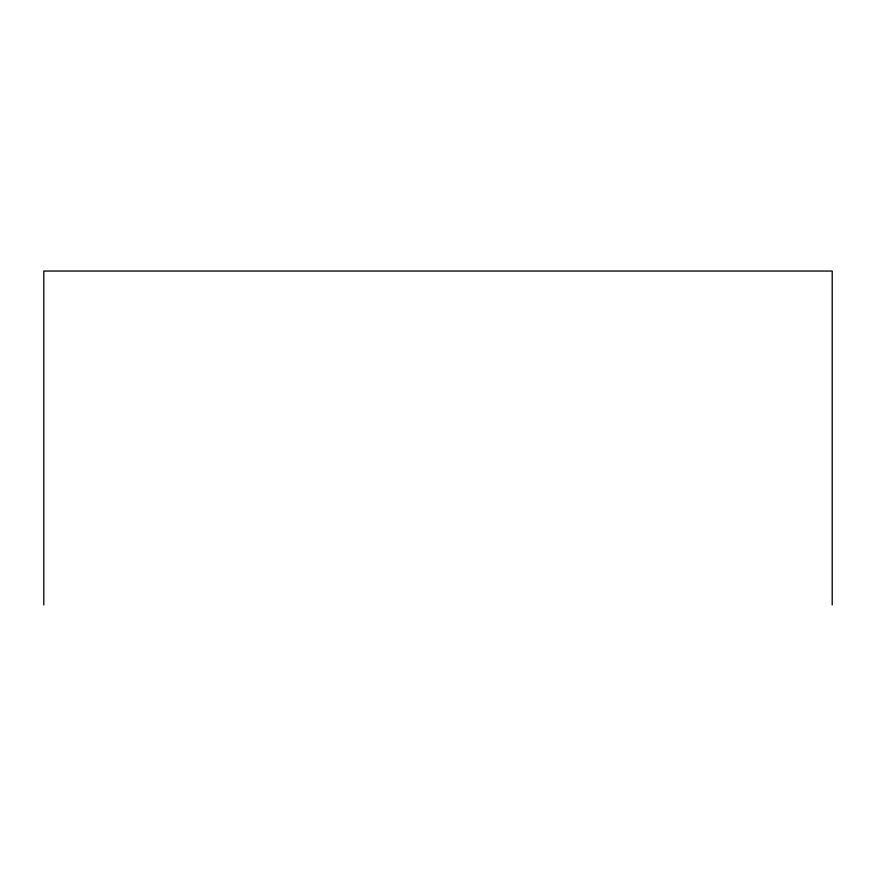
<?xml version="1.0" encoding="UTF-8"?>
<svg xmlns="http://www.w3.org/2000/svg" width="876" height="876" viewBox="0 0 876 876"><rect width="100%" height="100%" fill="white"/><g stroke="black" fill="none" stroke-linecap="round" stroke-linejoin="round"><path stroke-width="1.31" d="M832.2 604.955L832.2 271.045L43.8 271.045L43.8 604.955"/></g></svg>
